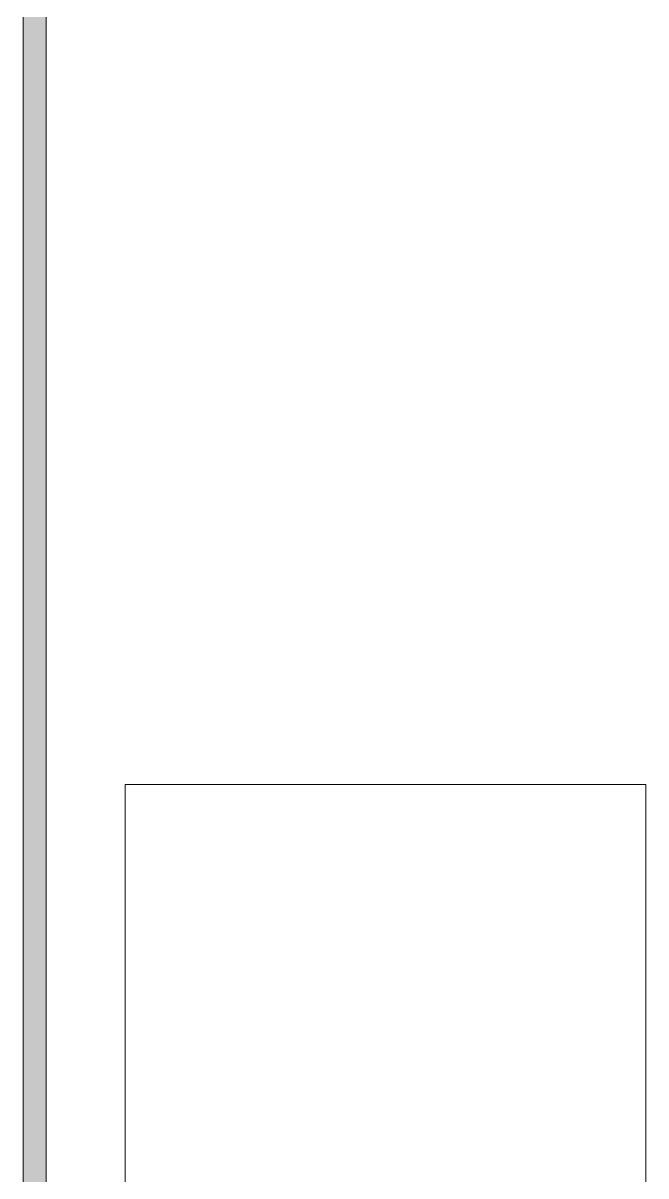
# Model space of a CAD drawing. Header units: inches. Extents: x -1525 to 612, y 0 to 1008.
# Drawn here: x 544.8 to 564.18, y 808.74 to 844.62 of the extents above; entities that cross this region are included whole.
import ezdxf

# ---------------------------------------------------------------- set-up
doc = ezdxf.new("R2010")
doc.units = ezdxf.units.IN
doc.header["$MEASUREMENT"] = 0
doc.layers.add('Layer 1', color=7, linetype='Continuous', lineweight=0)
picture_1 = doc.add_image_def('image37.png', size_in_pixel=(106, 68))

# ---------------------------------------------------------------- blocks, each defined once
blk = doc.blocks.new('Block_41')
at = {"layer": 'Layer 1'}
blk.add_lwpolyline([(547.98, 795.48), (547.98, 820.92), (564.18, 820.92), (564.18, 795.48)], close=True, dxfattribs=at)
image = blk.add_image(picture_1, insert=(547.98, 795.48), size_in_units=(25.44, 16.2), rotation=90, dxfattribs=at)
image.dxf.v_pixel = (0.238235, 0)
blk = doc.blocks.new('Block_33')
at = {"layer": 'Layer 1', "true_color": 0x000000, "transparency": 33554687}
h = blk.add_hatch(color=18, dxfattribs=at)
h.dxf.hatch_style = 2
h.paths.add_polyline_path([(544.8, 555.18), (545.52, 555.18), (545.52, 977.76), (544.8, 977.76)])
at = {"layer": 'Layer 1'}
blk.add_lwpolyline([(544.8, 555.18), (545.52, 555.18), (545.52, 977.76), (544.8, 977.76)], close=True, dxfattribs=at)
at = {"layer": 'Layer 1', "color": 18, "lineweight": 9, "true_color": 0x000000}
blk.add_lwpolyline([(544.8, 555.18), (545.52, 555.18), (545.52, 977.76), (544.8, 977.76)], close=True, dxfattribs=at)
at = {"layer": 'Layer 1'}
blk.add_blockref('Block_41', (0, 0), dxfattribs=at)
blk = doc.blocks.new('Block_32')
at = {"layer": 'Layer 1'}
blk.add_blockref('Block_33', (0, 0), dxfattribs=at)

msp = doc.modelspace()

# ---------------------------------------------------------------- block references
at = {"layer": 'Layer 1'}
msp.add_blockref('Block_32', (0, 0), dxfattribs=at)

doc.saveas('drawing.dxf')
